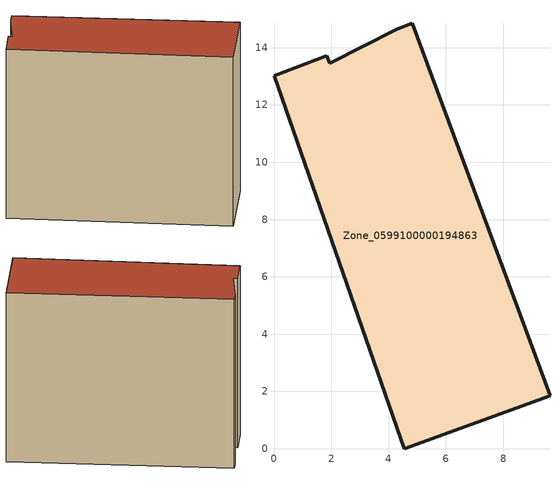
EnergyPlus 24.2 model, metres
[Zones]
Zone_0599100000194863
 floor ground (C_G): 1.94,13.45 4.28,14.64 4.82,14.85 9.63,1.85 4.55,0 0,13.02 1.84,13.72 z0
 wall outside (C_F): 4.55,0 9.63,1.85 4.82,14.85 4.28,14.64 1.94,13.45 1.84,13.72 0,13.02 4.55,0 z0:11.11
 roof outside (C_R): 4.82,14.85 4.28,14.64 1.94,13.45 1.84,13.72 0,13.02 4.55,0 9.63,1.85 z11.11
[BUILDING]
Pand.0599100000194863: North Axis=0; Terrain=City; Loads Convergence Tolerance Value=0.04; Temperature Convergence Tolerance Value=0.4; Solar Distribution=FullExterior; Maximum Number of Warmup Days=25; Minimum Number of Warmup Days=1
[Site:Location]
Rotterdam.The.Hague.AP_ZH_NLD Design_Conditions: Latitude=51.96; Longitude=4.45; Time Zone=1; Elevation=-4.5
[SITE:GROUNDTEMPERATURE:BUILDINGSURFACE]
18, 18, 18, 18, 18, 18, 18, 18, 18, 18, 18, 18
[MATERIAL] Thermal Absorptance=0.9; Solar Absorptance=0.7; Visible Absorptance=0.7
Name | Roughness | Thickness | Conductivity | Density | Specific Heat
G.TI.1946 | MediumSmooth | 0.15 | 1 | 540 | 1210
F.TI.1946 | Rough | 0.3 | 0.857143 | 1920 | 840
R.TI.1946 | MediumRough | 0.2 | 0.1 | 1500 | 1000
[CONSTRUCTION]
C_G: G.TI.1946
C_F: F.TI.1946
C_R: R.TI.1946
[ZONE]
Zone_0599100000194863: Type=1; Multiplier=1; Ceiling Height=Autocalculate; Volume=Autocalculate; Floor Area=autocalculate; Part of Total Floor Area=Yes
[ZONEINFILTRATION:DESIGNFLOWRATE]
Infil_Zone_0599100000194863: Zone or ZoneList or Space or SpaceList=Zone_0599100000194863; Schedule=AlwaysOn; Design Flow Rate Calculation Method=Flow/Area; Flow Rate per Floor Area=0.003; Constant Term Coefficient=1; Temperature Term Coefficient=0; Velocity Term Coefficient=0; Velocity Squared Term Coefficient=0
[HVACTEMPLATE:ZONE:IDEALLOADSAIRSYSTEM]
Zone_0599100000194863: Maximum Heating Supply Air Temperature=50; Minimum Cooling Supply Air Temperature=13; Maximum Heating Supply Air Humidity Ratio=0.0156; Minimum Cooling Supply Air Humidity Ratio=0.0077; Heating Limit=NoLimit; Cooling Limit=NoLimit; Dehumidification Control Type=ConstantSensibleHeatRatio; Cooling Sensible Heat Ratio=0.7; Dehumidification Setpoint=60; Humidification Control Type=None; Humidification Setpoint=30; Outdoor Air Method=None; Outdoor Air Flow Rate per Person=0.00944; Outdoor Air Flow Rate per Zone Floor Area=0; Outdoor Air Flow Rate per Zone=0; Demand Controlled Ventilation Type=None; Outdoor Air Economizer Type=NoEconomizer; Heat Recovery Type=None; Sensible Heat Recovery Effectiveness=0.7; Latent Heat Recovery Effectiveness=0.65
[ZONECONTROL:THERMOSTAT]
ThermostatControl_Zone_0599100000194863: Zone or ZoneList=Zone_0599100000194863; Control Type Schedule=DualSetpointControlType; Control 1=Thermostat_Zone_0599100000194863; Temperature Difference Between Cutout And Setpoint=0
[THERMOSTATSETPOINT:DUALSETPOINT]
Thermostat_Zone_0599100000194863: Heating Setpoint Temperature Schedule=HeatingSetpoint_Zone_0599100000194863; Cooling Setpoint Temperature Schedule=CoolingSetpoint_Zone_0599100000194863
[SCHEDULE:COMPACT]
HeatingSetpoint_Zone_0599100000194863: Through: 12/31, For: AllDays, Until: 24:00, 21
CoolingSetpoint_Zone_0599100000194863: Through: 12/31, For: AllDays, Until: 24:00, 24
DualSetpointControlType: Through: 12/31, For: AllDays, Until: 24:00, 4
AlwaysOn: Through: 12/31, For: AllDays, Until: 24:00, 1
